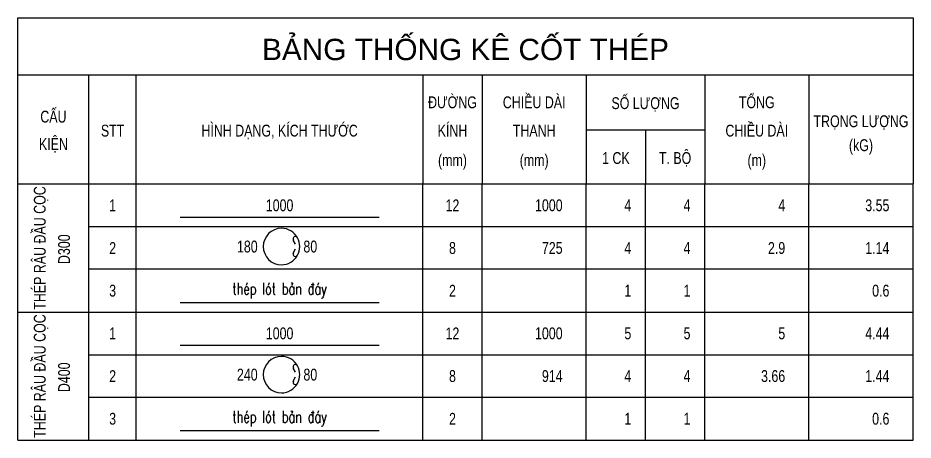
# Model space of a CAD drawing. Header units: millimetres. Extents: x -1359830 to -1240265, y -705366 to -618243.
# Drawn here: x -1359830 to -1344710, y -705366 to -698246 of the extents above; entities that cross this region are included whole.
import ezdxf
from ezdxf.enums import TextEntityAlignment as Align

# ---------------------------------------------------------------- set-up
doc = ezdxf.new("R2010")
doc.units = ezdxf.units.MM
doc.header["$MEASUREMENT"] = 0
for name, color, linetype in [('KCS_STEEL', 4, 'Continuous'), ('KCS_TEXT_TK', 2, 'Continuous'), ('KCS_THONGKE', 5, 'Continuous')]:
    doc.layers.add(name, color=color, linetype=linetype)
doc.styles.add('KCS_BIGTEXT', font='arial.ttf', dxfattribs={"width": 0.75})
doc.styles.add('KCS_SMTEXT', font='arial.ttf', dxfattribs={"width": 0.7})
doc.styles.add('s-text', font='vnsimli.shx', dxfattribs={"width": 0.7})

# ---------------------------------------------------------------- blocks, each defined once
blk = doc.blocks.new('TK_2')
at = {"layer": 'KCS_STEEL'}
blk.add_line((19.25, 2), (61.25, 2), dxfattribs=at)
at = {"layer": 'KCS_TEXT_TK'}
for p, q in [((-15, 0), (-15, 9)), ((0, 0), (0, 9)), ((10, 0), (10, 9)), ((70.5, 0), (70.5, 9)), ((83, 0), (83, 9)), ((105, 0), (105, 9)), ((117.5, 0), (117.5, 9)), ((130, 0), (130, 9)), ((152, 0), (152, 9)), ((174, 0), (174, 9))]:
    blk.add_line(p, q, dxfattribs=at)
at = {"layer": 'KCS_THONGKE'}
blk.add_line((0, 0), (174, 0), dxfattribs=at)
at = {"layer": 'KCS_TEXT_TK', "style": 'KCS_SMTEXT', "width": 0.75}
for tag, p in [('SH', (5, 4.5)), ('L2', (40.25, 4.5)), ('DK', (76.75, 4.5))]:
    blk.add_attdef(tag, text='', height=2.5, dxfattribs=at).set_placement(p, align=Align.MIDDLE)
for tag, p in [('DAI', (100, 4.5)), ('SL1', (114.5, 4.5)), ('SLA', (127, 4.5)), ('DT', (147, 4.5)), ('TL', (169, 4.5))]:
    blk.add_attdef(tag, text='', height=2.5, dxfattribs=at).set_placement(p, align=Align.MIDDLE_RIGHT)
blk = doc.blocks.new('THONGKE_TITLE')
at = {"layer": 'KCS_TEXT_TK'}
for p, q in [((0, -35), (0, 0)), ((0, 0), (189, 0)), ((189, 0), (189, -35)), ((0, -12), (189, -12)), ((15, -35), (15, -12)), ((25, -35), (25, -12)), ((85.5, -12), (85.5, -35)), ((98, -12), (98, -35)), ((120, -12), (120, -35)), ((145, -12), (145, -35)), ((167, -12), (167, -35)), ((120, -23.56), (145, -23.56)), ((132.5, -23.56), (132.5, -35)), ((0, -35), (189, -35))]:
    blk.add_line(p, q, dxfattribs=at)
at = {"layer": 'KCS_TEXT_TK', "color": 4, "style": 'KCS_BIGTEXT'}
blk.add_text('BẢNG THỐNG KÊ CỐT THÉP', height=4.5, dxfattribs=at).set_placement((94.5, -6), align=Align.MIDDLE)
at = {"layer": 'KCS_TEXT_TK', "style": 'KCS_SMTEXT', "width": 0.75}
for s, p in [('ĐƯỜNG', (91.75, -19.04)), ('CHIỀU DÀI', (109, -19.04)), ('SỐ LƯỢNG', (132.5, -19.22)), ('TỔNG', (156, -19.04)), ('CẤU', (7.5, -22.06)), ('TRỌNG LƯỢNG', (178, -23.03)), ('STT', (20, -25.01)), ('HÌNH DẠNG, KÍCH THƯỚC', (55.25, -25.01)), ('KÍNH', (91.75, -25.01)), ('THANH', (109, -25.01)), ('CHIỀU DÀI', (156, -25.01)), ('KIỆN', (7.5, -27.84)), ('(kG)', (178, -28.08)), ('1 CK', (126.25, -30.79)), ('T. BỘ', (138.75, -30.79)), ('(mm)', (91.75, -31.24)), ('(mm)', (109, -31.24)), ('(m)', (156, -31.24))]:
    blk.add_text(s, height=2.5, dxfattribs=at).set_placement(p, align=Align.CENTER)
blk = doc.blocks.new('TK_16')
at = {"layer": 'KCS_STEEL'}
for p, q in [((43.63, 5.29), (43.15, 6.17)), ((43.15, 3.43), (43.63, 4.31))]:
    blk.add_line(p, q, dxfattribs=at)
for centre, radius, start, end in [((40.65, 4.8), 3.85, 90, 270), ((40.65, 4.8), 3.85, 28.672, 90), ((43.59, 6.41), 0.5, 28.672, 208.672), ((40.65, 4.8), 3.85, 331.328, 28.672), ((40.65, 4.8), 3.85, 331.328, 28.672), ((40.65, 4.8), 3.85, 270, 331.328), ((43.59, 3.19), 0.5, 151.328, 331.328)]:
    blk.add_arc(centre, radius, start, end, dxfattribs=at)
at = {"layer": 'KCS_TEXT_TK'}
for p, q in [((-15, 0), (-15, 9)), ((0, 0), (0, 9)), ((10, 0), (10, 9)), ((70.5, 0), (70.5, 9)), ((83, 0), (83, 9)), ((105, 0), (105, 9)), ((117.5, 0), (117.5, 9)), ((130, 0), (130, 9)), ((152, 0), (152, 9)), ((174, 0), (174, 9))]:
    blk.add_line(p, q, dxfattribs=at)
at = {"layer": 'KCS_THONGKE'}
blk.add_line((174, 0), (0, 0), dxfattribs=at)
at = {"layer": 'KCS_TEXT_TK', "style": 'KCS_SMTEXT', "width": 0.75}
for tag, p in [('SH', (5, 4.5)), ('DK', (76.75, 4.5))]:
    blk.add_attdef(tag, text='', height=2.5, dxfattribs=at).set_placement(p, align=Align.MIDDLE)
for tag, p in [('D', (35.62, 4.8)), ('DAI', (100, 4.5)), ('SL1', (114.5, 4.5)), ('SLA', (127, 4.5)), ('DT', (147, 4.5)), ('TL', (169, 4.5))]:
    blk.add_attdef(tag, text='', height=2.5, dxfattribs=at).set_placement(p, align=Align.MIDDLE_RIGHT)
blk.add_attdef('M', text='', height=2.5, dxfattribs=at).set_placement((45.28, 4.8), align=Align.MIDDLE_LEFT)

msp = doc.modelspace()

# ---------------------------------------------------------------- linework, layer by layer
at = {"layer": 'KCS_TEXT_TK'}
for p, q in [((-1359829.5, -703206.01), (-1344709.5, -703206.01)), ((-1359829.5, -705366.01), (-1344709.5, -705366.01))]:
    msp.add_line(p, q, dxfattribs=at)

# ---------------------------------------------------------------- block references
at = {"layer": 'KCS_TEXT_TK', "xscale": 80, "yscale": 80, "zscale": 80}
msp.add_blockref('THONGKE_TITLE', (-1359829.5, -698246.01), dxfattribs=at)
for name, p, values in [('TK_2', (-1358629.5, -701766.01), {'L2': '1000', 'TL': '3.55', 'DT': '4', 'SLA': '4', 'SL1': '4', 'DAI': '1000', 'DK': '12', 'SH': '1'}), ('TK_16', (-1358629.5, -702486.01), {'SH': '2', 'M': '80', 'D': '180', 'DK': '8', 'DAI': '725', 'SL1': '4', 'SLA': '4', 'DT': '2.9', 'TL': '1.14'}), ('TK_2', (-1358629.5, -703926.01), {'L2': '1000', 'TL': '4.44', 'DT': '5', 'SLA': '5', 'SL1': '5', 'DAI': '1000', 'DK': '12', 'SH': '1'}), ('TK_16', (-1358629.5, -704646.01), {'SH': '2', 'M': '80', 'D': '240', 'DK': '8', 'DAI': '914', 'SL1': '4', 'SLA': '4', 'DT': '3.66', 'TL': '1.44'})]:
    msp.add_blockref(name, p, dxfattribs=at).add_auto_attribs(values)
at = {"layer": 'KCS_TEXT_TK'}
ref = msp.add_blockref('TK_2', (-1358629.5, -703206.01), dxfattribs=dict(at, xscale=80, yscale=80, zscale=80))
ref.add_attrib('L2', 'thÐp lãt b¶n ®¸y', dxfattribs={"height": 200, "style": 's-text', "width": 0.7}).set_placement((-1355409.5, -702845.92), align=Align.MIDDLE)
ref.add_attrib('TL', '0.6', dxfattribs={"height": 200, "style": 'KCS_SMTEXT', "width": 0.75}).set_placement((-1345109.5, -702845.92), align=Align.MIDDLE_RIGHT)
ref.add_attrib('SLA', '1', dxfattribs={"height": 200, "style": 'KCS_SMTEXT', "width": 0.75}).set_placement((-1348469.5, -702845.92), align=Align.MIDDLE_RIGHT)
ref.add_attrib('SL1', '1', dxfattribs={"height": 200, "style": 'KCS_SMTEXT', "width": 0.75}).set_placement((-1349469.5, -702845.92), align=Align.MIDDLE_RIGHT)
ref.add_attrib('DK', '2', dxfattribs={"height": 200, "style": 'KCS_SMTEXT', "width": 0.75}).set_placement((-1352489.5, -702846.01), align=Align.MIDDLE)
ref.add_attrib('SH', '3', dxfattribs={"height": 200, "style": 'KCS_SMTEXT', "width": 0.75}).set_placement((-1358229.58, -702846.01), align=Align.MIDDLE)
ref = msp.add_blockref('TK_2', (-1358629.5, -705366.01), dxfattribs=dict(at, xscale=80, yscale=80, zscale=80))
ref.add_attrib('L2', 'thÐp lãt b¶n ®¸y', dxfattribs={"height": 200, "style": 's-text', "width": 0.7}).set_placement((-1355409.5, -705005.92), align=Align.MIDDLE)
ref.add_attrib('TL', '0.6', dxfattribs={"height": 200, "style": 'KCS_SMTEXT', "width": 0.75}).set_placement((-1345109.5, -705005.92), align=Align.MIDDLE_RIGHT)
ref.add_attrib('SLA', '1', dxfattribs={"height": 200, "style": 'KCS_SMTEXT', "width": 0.75}).set_placement((-1348469.5, -705005.92), align=Align.MIDDLE_RIGHT)
ref.add_attrib('SL1', '1', dxfattribs={"height": 200, "style": 'KCS_SMTEXT', "width": 0.75}).set_placement((-1349469.5, -705005.92), align=Align.MIDDLE_RIGHT)
ref.add_attrib('DK', '2', dxfattribs={"height": 200, "style": 'KCS_SMTEXT', "width": 0.75}).set_placement((-1352489.5, -705006.01), align=Align.MIDDLE)
ref.add_attrib('SH', '3', dxfattribs={"height": 200, "style": 'KCS_SMTEXT', "width": 0.75}).set_placement((-1358229.58, -705006.01), align=Align.MIDDLE)

# ---------------------------------------------------------------- texts
at = {"layer": 'KCS_TEXT_TK', "style": 'KCS_SMTEXT', "width": 0.75}
for s, p in [('THÉP RÂU ĐẦU CỌC', (-1359360.32, -702126.23)), ('D300', (-1358949.94, -702147.14)), ('THÉP RÂU ĐẦU CỌC', (-1359360.32, -704286.23)), ('D400', (-1358949.94, -704307.14))]:
    msp.add_text(s, height=200, rotation=90, dxfattribs=at).set_placement(p, align=Align.CENTER)

doc.saveas('drawing.dxf')
